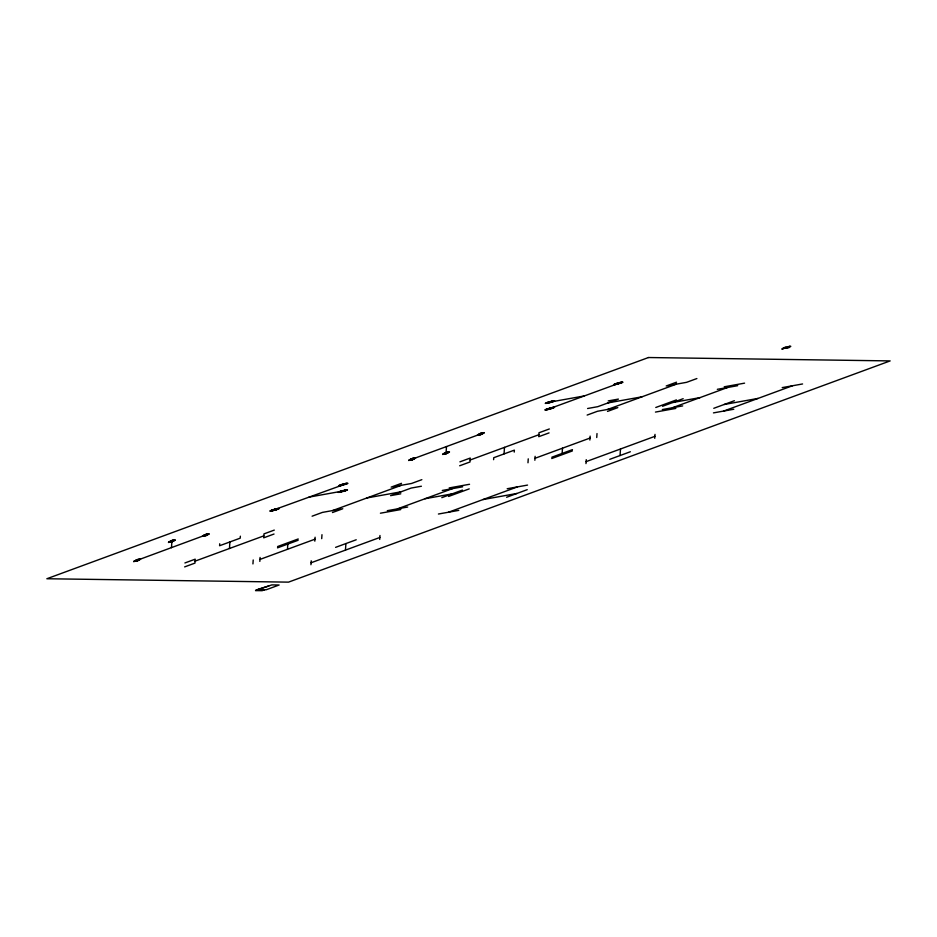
<?xml version="1.0" encoding="UTF-8"?>
<svg xmlns="http://www.w3.org/2000/svg" width="937" height="937" viewBox="0 0 937 937"><rect width="100%" height="100%" fill="white"/><g stroke="black" fill="none" stroke-linecap="round" stroke-linejoin="round"><path stroke-width="1.41" d="M171.459 547.688L171.916 541.129M219.726 543.765L219.598 545.732L240.223 538.154L240.352 536.187M229.46 548.496L229.905 541.937M252.943 563.922L253.213 559.986M259.83 561.392L260.088 557.456M287.46 549.305L287.823 544.069M310.943 564.73L311.213 560.794M314.832 541.164L315.101 537.229M321.707 538.634L321.977 534.699M345.46 550.124L345.905 543.565M379.708 539.443L379.977 535.507M446.047 453.11L446.504 446.551M493.6 459.68L493.74 457.713L514.366 450.135L514.226 452.102M504.047 453.918L504.493 447.371M527.988 462.784L528.245 458.849M534.863 460.254L535.132 456.331M562.141 453.426L562.493 448.179M585.976 463.604L586.246 459.669M589.865 440.039L590.134 436.103M596.74 437.509L597.01 433.573M620.048 455.546L620.493 448.987M654.74 438.317L655.01 434.381M447.324 452.735L443.997 453.895L445.169 453.777M207.756 534.477L206.772 534.359M135.162 560.666L134.53 561.076A4.58 0.691 -15.8 0 0 134.331 561.333L136.556 560.888M138.044 560.15L137.095 560.197M170.475 541.387C167.969 543.331 177.093 539.466 172.654 540.497M172.876 540.954L170.921 541.668M410.675 459.458L410.066 459.985L411.413 459.821M413.076 459.025L410.746 459.704L412.116 459.329M445.087 453.285L446.047 453.239M447.968 452.77L448.6 452.36A4.58 0.691 -15.8 0 0 448.8 452.102L448.027 452.021M480.4 434.007L482.25 433.409L480.388 433.854M481.36 433.831L479.498 434.417L481.36 433.972M482.801 433.573L483.433 433.163A4.58 0.691 -15.8 0 0 483.633 432.906L481.805 433.222M171.67 541.106L171.904 541.258M172.15 541.164L171.916 541M136.837 560.291L137.575 560.057M205.601 535.015L137.083 560.326M412.362 459.224L411.823 459.423M446.293 453.145L445.555 453.379M447.488 452.852L445.696 453.613M172.642 541.223L171.553 541.633M137.809 560.42L133.686 561.673A5.727 0.867 -15.8 0 1 133.897 561.263L136.111 560.209A4.58 0.691 -15.8 0 1 137.118 559.799L137.821 559.565M205.121 534.957L206.585 534.277M412.842 459.282L408.696 460.512A5.727 0.867 -15.8 0 1 408.93 460.137L410.91 459.048A5.727 0.867 -15.8 0 1 412.163 458.544A3.889 0.586 -15.8 0 1 413.674 458.052L415.559 457.935A5.727 0.867 -15.8 0 1 415.314 458.252L413.334 459.353A5.727 0.867 -15.8 0 1 412.069 459.856L411.53 460.044M480.388 433.726L478.819 434.674L480.177 434.534M481.372 434.1L482.942 433.152L482.356 433.105M445.321 453.016L446.317 452.501M275.958 509.517L276.532 509.236L274.998 509.576M549.41 402.196L550.078 402.172M617.038 383.596L616.464 383.877L617.998 383.538M619.076 383.233L549.632 408.637M412.104 459.458L414.177 458.439L413.592 458.38M172.408 540.438L169.363 541.879A4.58 0.691 -15.8 0 0 169.164 542.136L171.389 541.691M480.634 433.62L481.372 433.234M481.126 434.206L479.416 435.037M344.511 484.417L346.257 483.679L272.667 510.29L275.384 509.377M412.116 459.2L480.88 433.913M184.905 562.961L195.212 559.166L194.955 563.102L184.636 566.897M274.295 530.096L263.976 533.891L263.707 537.826L274.026 534.031M312.103 516.193L322.422 512.398L342.778 508.744L332.471 512.539M401.493 483.328L391.174 487.123L411.542 483.469L421.849 479.674M459.938 461.836L470.257 458.041L469.987 461.976L459.669 465.771M549.328 428.97L539.009 432.765L538.74 436.689L549.059 432.906M587.148 415.068L597.455 411.273L617.811 407.618L607.504 411.413M676.526 382.191L666.219 385.985L686.575 382.331L696.882 378.548M195.083 561.134L263.847 535.859M332.6 510.571L401.364 485.296M470.116 460.008L538.88 434.721M607.633 409.446L676.397 384.158M277.598 546.54L298.224 538.962M655.771 407.49L676.397 399.912M277.504 547.852L298.13 540.274M662.553 406.271L683.178 398.693M259.959 559.424L314.961 539.197M397.475 508.861L452.477 488.634M534.992 458.298L590.005 438.071M672.508 407.724L727.522 387.508M441.807 497.664L462.445 490.086M551.823 457.221L572.448 449.631M448.6 496.446L469.226 488.868M551.741 458.533L572.366 450.943M335.598 547.36L356.224 539.771M713.771 408.309L734.397 400.72M311.084 562.762L379.836 537.475M448.6 512.199L517.353 486.912M586.117 461.636L654.869 436.349M723.633 411.074L792.397 385.786M506.601 497.266L527.226 489.676M609.729 459.341L630.367 451.751M264.679 589.736L262.102 590.685L255.532 590.591L258.108 589.642L266.225 589.748L279.121 585.004L271.871 584.899L256.094 590.099L268.837 585.976M481.138 433.304L480.915 433.386A4.58 0.691 -15.8 0 0 479.908 433.796L478.327 434.663A4.58 0.691 -15.8 0 0 478.128 434.932L478.912 435.002M480.564 434.663L480.833 434.569A5.727 0.867 -15.8 0 0 482.087 434.065M206.105 534.441L205.882 534.523A4.58 0.691 -15.8 0 0 204.875 534.922L203.294 535.8A4.58 0.691 -15.8 0 0 203.095 536.058L208.401 534.289A4.58 0.691 -15.8 0 0 208.6 534.031L206.585 534.406M205.531 535.8L205.8 535.695A5.727 0.867 -15.8 0 0 207.054 535.191M136.837 560.923L137.048 560.853A4.58 0.691 -15.8 0 0 138.055 560.443L139.636 559.576A4.58 0.691 -15.8 0 0 139.836 559.319L137.833 559.694M445.743 453.859L446.012 453.637A4.58 0.691 -15.8 0 0 447.019 453.227L449.245 452.173A5.727 0.867 -15.8 0 0 449.491 451.845L446.246 452.653M412.62 458.509L412.151 458.673A4.58 0.691 -15.8 0 0 411.144 459.071M171.658 541.727L170.979 541.949M411.929 459.645L409.364 460.208A4.58 0.691 -15.8 0 1 409.563 459.95L413.358 458.275M445.801 453.707L442.662 454.457A5.727 0.867 -15.8 0 1 442.861 454.047L444.841 452.958A5.727 0.867 -15.8 0 1 446.094 452.454A3.889 0.586 -15.8 0 1 447.605 451.962M137.458 559.811L135.607 561.146M550.054 402.547L551.998 401.973A5.727 0.867 -15.8 0 0 553.474 401.469A3.889 0.586 -15.8 0 0 554.657 400.977L553.521 400.813A5.727 0.867 -15.8 0 0 552.057 401.118L548.168 402.184A5.727 0.867 -15.8 0 0 546.693 402.687L545.252 403.402L546.646 403.343A5.727 0.867 -15.8 0 0 548.11 403.039L551.612 401.996A4.58 0.691 -15.8 0 0 552.795 401.586L553.943 401.024L552.83 401.071A4.58 0.691 -15.8 0 0 551.659 401.317L547.185 402.875L549.293 402.465M550.464 402.055L552.982 401.282L548.707 402.582M551.167 408.544A4.58 0.691 -15.8 0 0 552.35 408.145L553.498 407.572L552.385 407.618A4.58 0.691 -15.8 0 0 551.214 407.864L546.74 409.422L548.461 409.211M548.871 408.673L547.7 409.164L548.848 409.012M549.258 408.649L551.565 408.099L550.031 408.438M343.387 484.019L341.455 484.581A5.727 0.867 -15.8 0 0 339.967 485.085L338.526 485.799L339.92 485.741A5.727 0.867 -15.8 0 0 341.396 485.436L345.273 484.37A5.727 0.867 -15.8 0 0 346.749 483.867A3.889 0.586 -15.8 0 0 347.932 483.375L346.795 483.211A5.727 0.867 -15.8 0 0 345.331 483.527L340.459 485.272L344.734 483.972M342.532 491.058L341.536 491.538M481.255 433.398L481.864 433.07M480.177 434.663L477.437 435.178A5.727 0.867 -15.8 0 1 477.683 434.85L479.662 433.761A5.727 0.867 -15.8 0 1 480.927 433.257A3.889 0.586 -15.8 0 1 482.426 432.765L484.312 432.648A5.727 0.867 -15.8 0 1 484.066 432.976L481.852 434.03A4.58 0.691 -15.8 0 1 480.845 434.44M445.462 453.555L448.12 452.348L446.609 452.536M205.847 534.91C210.954 533.68 198.328 537.791 206.468 534.582L206.831 534.195M137.704 559.869C131.906 562.177 141.967 559.225 138.02 559.635M136.205 561.263L137.036 560.982A5.727 0.867 -15.8 0 0 138.301 560.478L140.281 559.389A5.727 0.867 -15.8 0 0 140.527 559.061L138.641 559.178A3.889 0.586 -15.8 0 0 137.13 559.67A5.727 0.867 -15.8 0 0 135.877 560.174M551.225 402.02L551.46 401.575M273.452 509.822L271.707 510.56L273.417 510.337M275.747 509.693L276.052 509.599A4.58 0.691 -15.8 0 0 277.317 509.271L278.465 508.697L277.352 508.756A4.58 0.691 -15.8 0 0 276.181 508.99L274.623 509.482M341.771 491.093L340.014 491.831L342.122 491.421M481.431 433.339L482.122 432.999M412.678 458.626L414.868 458.181A4.58 0.691 -15.8 0 1 414.669 458.451L413.088 459.317A4.58 0.691 -15.8 0 1 412.081 459.727M172.467 540.555L175.348 539.864A5.727 0.867 -15.8 0 1 175.102 540.192L173.122 541.281A5.727 0.867 -15.8 0 1 171.869 541.785M445.356 453.731L443.388 454.211A4.58 0.691 -15.8 0 1 443.494 453.859L445.075 452.993A4.58 0.691 -15.8 0 1 446.082 452.583M550.851 402.032L548.508 402.84A4.58 0.691 -15.8 0 1 547.337 403.086L546.224 403.133L547.372 402.57A4.58 0.691 -15.8 0 1 548.555 402.16M618.432 382.882L616.487 383.456A5.727 0.867 -15.8 0 0 615 383.959L613.559 384.674L614.953 384.615A5.727 0.867 -15.8 0 0 616.429 384.311L618.373 383.725M618.373 383.631L621.29 382.554L615.492 384.147L620.329 382.823L619.181 382.964M618.361 383.819L620.306 383.245A5.727 0.867 -15.8 0 0 621.793 382.741A3.889 0.586 -15.8 0 0 622.964 382.249L621.828 382.085A5.727 0.867 -15.8 0 0 620.364 382.39L616.862 383.432A4.58 0.691 -15.8 0 0 615.679 383.842L614.531 384.404L615.644 384.357A4.58 0.691 -15.8 0 0 616.815 384.111M549.621 408.907L552.537 407.841L550.815 408.063M343.364 484.382L341.431 485.015L342.965 484.675M274.635 509.295L272.69 509.869A5.727 0.867 -15.8 0 0 271.215 510.372L269.774 511.087L271.168 511.028A5.727 0.867 -15.8 0 0 272.632 510.724L276.509 509.658A5.727 0.867 -15.8 0 0 277.996 509.154A3.889 0.586 -15.8 0 0 279.179 508.65L278.043 508.498A5.727 0.867 -15.8 0 0 276.567 508.803L273.077 509.845A4.58 0.691 -15.8 0 0 271.882 510.243L270.734 510.817L271.847 510.77A4.58 0.691 -15.8 0 0 273.03 510.524L277.504 508.967L275.783 509.189M274.576 510.138L276.134 509.681M342.146 491.082L345.812 490.238L340.951 491.995A5.727 0.867 -15.8 0 1 339.475 492.3L338.081 492.358L339.522 491.644A5.727 0.867 -15.8 0 1 340.998 491.14L344.886 490.074A5.727 0.867 -15.8 0 1 346.35 489.77L347.486 489.934A3.889 0.586 -15.8 0 1 346.303 490.426A5.727 0.867 -15.8 0 1 344.828 490.929L342.883 491.503M549.644 408.544L550.429 408.251M549.621 408.813L548.063 409.399A4.58 0.691 -15.8 0 1 546.892 409.645L545.767 409.692L546.927 409.118A4.58 0.691 -15.8 0 1 548.11 408.719M343.375 484.288L344.851 483.832M342.919 490.941L344.851 490.508L341.431 491.679M550.089 402.078L584.02 395.988M608.218 400.919L618.397 399.092L597.771 406.681L587.593 408.509M608.078 402.887L642.021 396.808M724.219 386.805L744.575 383.151M717.332 389.323L737.7 385.681M672.871 402.488L700.009 397.616M782.208 387.613L802.576 383.959M662.33 409.551L682.686 405.908M655.455 412.081L675.811 408.427M724.078 404.515L758.01 398.424M713.455 412.889L733.812 409.246M308.976 497.125L342.919 491.035M421.404 486.233L411.226 488.048L390.6 495.638L400.778 493.811M366.976 497.934L400.907 491.843M449.174 487.931L469.542 484.277M442.299 490.461L462.667 486.807M424.976 498.742L452.126 493.881M507.175 488.739L527.543 485.085M387.297 510.688L407.654 507.034M380.422 513.207L400.778 509.564M482.977 499.562L516.908 493.471M438.422 514.026L458.779 510.372M173.884 540.04L174.657 540.122A4.58 0.691 -15.8 0 1 174.469 540.38L172.876 541.246A4.58 0.691 -15.8 0 1 171.881 541.656L168.519 542.476A5.727 0.867 -15.8 0 1 168.719 542.066L170.698 540.977A5.727 0.867 -15.8 0 1 171.951 540.473A3.889 0.586 -15.8 0 1 173.462 539.981M619.919 383.268A4.58 0.691 -15.8 0 0 621.114 382.858L622.262 382.296L621.149 382.343A4.58 0.691 -15.8 0 0 619.966 382.589M447.265 453.262A5.727 0.867 -15.8 0 1 446.012 453.766M344.441 490.953A4.58 0.691 -15.8 0 0 345.624 490.543L346.784 489.981L345.659 490.028A4.58 0.691 -15.8 0 0 344.488 490.274M341.384 491.117A4.58 0.691 -15.8 0 0 340.201 491.527L339.053 492.089L340.166 492.042A4.58 0.691 -15.8 0 0 341.337 491.796M344.886 484.394A4.58 0.691 -15.8 0 0 346.081 483.996L347.229 483.422L346.116 483.469A4.58 0.691 -15.8 0 0 344.933 483.715M341.829 484.57A4.58 0.691 -15.8 0 0 340.646 484.968L339.499 485.542L340.611 485.495A4.58 0.691 -15.8 0 0 341.782 485.249M170.944 541.012A4.58 0.691 -15.8 0 1 171.951 540.602M554.47 407.314L554.212 407.525A3.889 0.586 -15.8 0 1 553.029 408.028A5.727 0.867 -15.8 0 1 551.542 408.532L547.665 409.586A5.727 0.867 -15.8 0 1 546.201 409.902L544.807 409.961L546.248 409.246A5.727 0.867 -15.8 0 1 547.723 408.743L551.6 407.677A5.727 0.867 -15.8 0 1 553.076 407.372L554.47 407.314M203.446 535.472L202.65 535.987A5.727 0.867 -15.8 0 0 202.404 536.304L205.812 535.566A4.58 0.691 -15.8 0 0 206.819 535.168L209.033 534.102A5.727 0.867 -15.8 0 0 209.279 533.785L207.393 533.891A3.889 0.586 -15.8 0 0 205.894 534.383A5.727 0.867 -15.8 0 0 204.629 534.898L203.446 535.472M648.486 357.524L46.85 578.75L288.514 582.135L890.15 360.909L648.486 357.524M785.347 347.252L782.934 348.142L787.256 348.201L789.68 347.311L785.347 347.252M789.376 346.315L781.798 349.103L790.805 346.339L789.376 346.315"/></g></svg>
